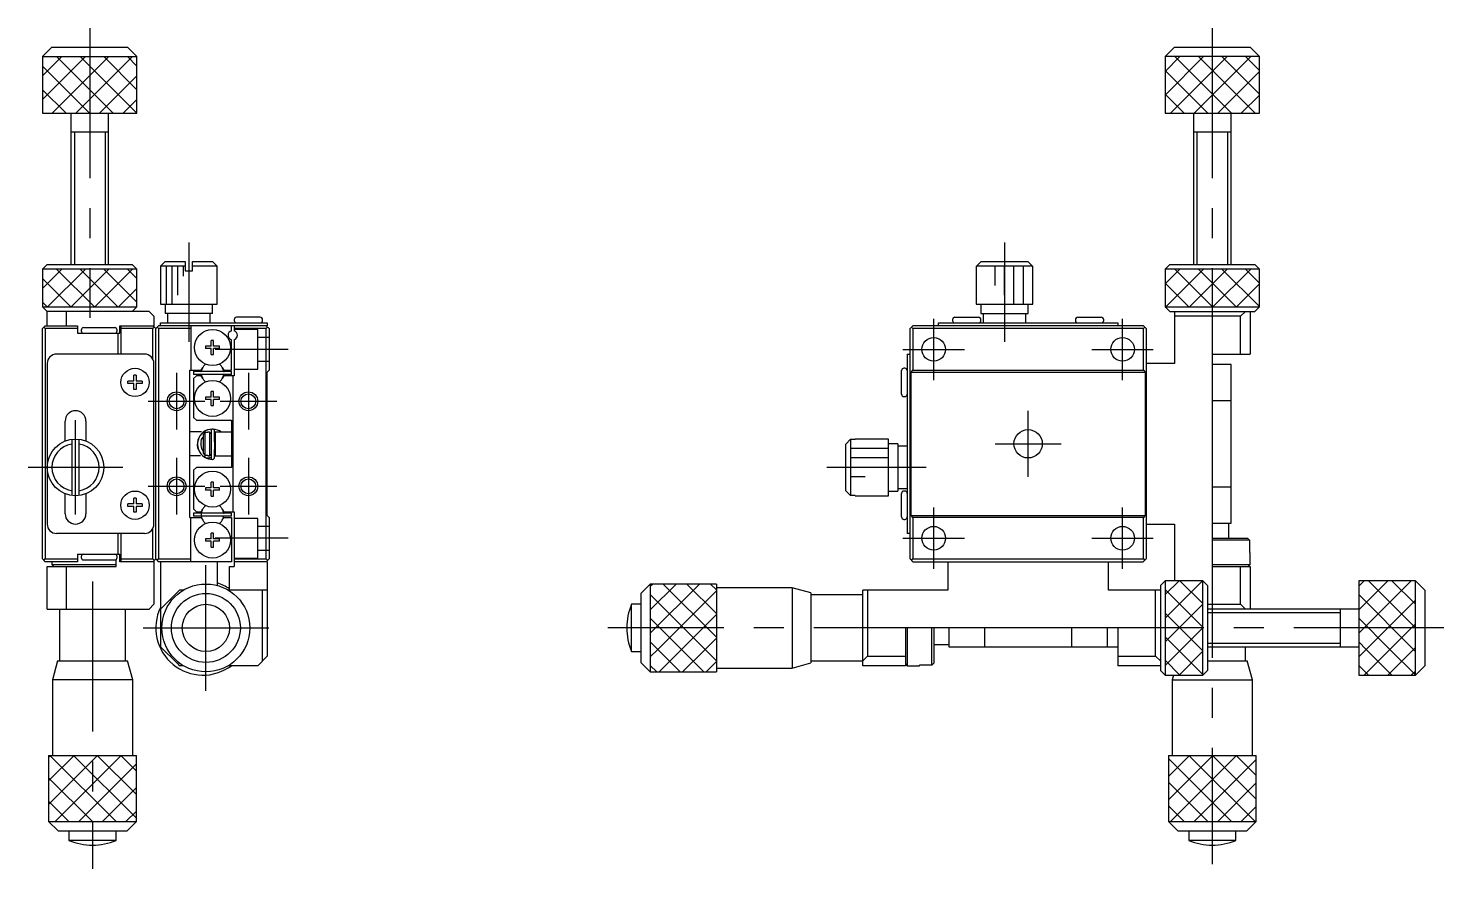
# Model space of a CAD drawing. Extents: x -1 to 321, y -8 to 204.
# Drawn here: x 171.4 to 321.2, y 62 to 151 of the extents above; entities that cross this region are included whole.
import ezdxf

# ---------------------------------------------------------------- set-up
doc = ezdxf.new("R2010")
doc.units = 0
doc.header["$LTSCALE"] = 0.5
doc.linetypes.add('CENTER', pattern=[50.8, 31.75, -6.35, 6.35, -6.35])
doc.linetypes.add('DASHED', pattern=[19.05, 12.7, -6.35])
for name, color, linetype in [('MSM_CENTER', 1, 'CENTER'), ('MSM_CONTINUOUS', 7, 'CONTINUOUS'), ('MSM_DASHED', 4, 'DASHED'), ('MSM_NARROW', 5, 'CONTINUOUS')]:
    doc.layers.add(name, color=color, linetype=linetype)

msp = doc.modelspace()

# ---------------------------------------------------------------- linework, layer by layer
at = {"layer": 'MSM_CENTER'}
for p, q in [((177.891175, 151.022036), (177.891175, 120.350584)), ((296.75, 151.022036), (296.75, 62.522036)), ((188.391175, 128.322036), (188.391175, 117.822036)), ((274.75, 128.322036), (274.75, 117.822036)), ((267.25, 113.772036), (267.25, 120.272036)), ((287.25, 113.772036), (287.25, 120.272036)), ((198.891175, 117.022036), (191.191175, 117.022036)), ((264, 117.022036), (270.5, 117.022036)), ((284, 117.022036), (290.5, 117.022036)), ((187.091175, 114.522036), (187.091175, 108.522036)), ((194.691175, 114.522036), (194.691175, 108.522036)), ((184.091175, 111.522036), (190.091175, 111.522036)), ((191.691175, 111.522036), (197.691175, 111.522036)), ((176.391175, 99.522036), (176.391175, 109.522036)), ((277.25, 103.522036), (277.25, 110.522036)), ((273.75, 107.022036), (280.75, 107.022036)), ((187.091175, 105.522036), (187.091175, 99.522036)), ((194.691175, 105.522036), (194.691175, 99.522036)), ((181.391175, 104.522036), (171.391175, 104.522036)), ((266.45, 104.522036), (255.95, 104.522036)), ((184.091175, 102.522036), (190.091175, 102.522036)), ((191.691175, 102.522036), (197.691175, 102.522036)), ((267.25, 93.772036), (267.25, 100.272036)), ((287.25, 93.772036), (287.25, 100.272036)), ((198.891175, 97.022036), (191.191175, 97.022036)), ((264, 97.022036), (270.5, 97.022036)), ((284, 97.022036), (290.5, 97.022036)), ((190.191175, 80.872036), (190.191175, 94.172036)), ((178.191175, 92.439409), (178.191175, 62.024813)), ((183.541175, 87.522036), (196.841175, 87.522036)), ((321.25, 87.522036), (232.75, 87.522036))]:
    msp.add_line(p, q, dxfattribs=at)
at = {"layer": 'MSM_CONTINUOUS'}
for p, q in [((173.891175, 149.022036), (172.891175, 148.022036)), ((173.891175, 149.022036), (181.891175, 149.022036)), ((182.891175, 148.022036), (181.891175, 149.022036)), ((292.75, 149.022036), (291.75, 148.022036)), ((292.75, 149.022036), (300.75, 149.022036)), ((301.75, 148.022036), (300.75, 149.022036)), ((172.891175, 148.022036), (172.891175, 142.022036)), ((172.891175, 148.022036), (182.891175, 148.022036)), ((182.891175, 142.022036), (182.891175, 148.022036)), ((301.75, 148.022036), (291.75, 148.022036)), ((291.75, 148.022036), (291.75, 142.022036)), ((301.75, 142.022036), (301.75, 148.022036)), ((172.891175, 142.022036), (182.891175, 142.022036)), ((175.891175, 142.022036), (175.891175, 126.022036)), ((179.891175, 126.022036), (179.891175, 142.022036)), ((291.75, 142.022036), (301.75, 142.022036)), ((294.75, 142.022036), (294.75, 126.022055)), ((298.75, 126.022055), (298.75, 142.022036)), ((175.891175, 140.057934), (179.891175, 140.057934)), ((294.75, 140.057934), (298.75, 140.057934)), ((173.391175, 126.022036), (172.891175, 125.522036)), ((173.391175, 126.022036), (182.391175, 126.022036)), ((182.891175, 125.522036), (182.391175, 126.022036)), ((185.891175, 126.322036), (185.391175, 125.822036)), ((185.891175, 126.322036), (187.991175, 126.322036)), ((187.991175, 126.322036), (187.991175, 125.322036)), ((188.791175, 126.322036), (190.891175, 126.322036)), ((188.791175, 125.322036), (188.791175, 126.322036)), ((191.391175, 125.822036), (190.891175, 126.322036)), ((271.776786, 125.822036), (272.282207, 126.322036)), ((272.282207, 126.322036), (277.217792, 126.322036)), ((277.217792, 126.322036), (277.723213, 125.822036)), ((292.25, 126.022036), (291.75, 125.522036)), ((292.25, 126.022036), (301.25, 126.022036)), ((301.75, 125.522036), (301.25, 126.022036)), ((172.891175, 125.522036), (172.891175, 121.522036)), ((182.891175, 125.522036), (172.891175, 125.522036)), ((182.891175, 121.522036), (182.891175, 125.522036)), ((187.991175, 125.822036), (185.391175, 125.822036)), ((185.391175, 125.822036), (185.391175, 121.822036)), ((187.991175, 125.322036), (188.791175, 125.322036)), ((191.391175, 125.822036), (188.791175, 125.822036)), ((191.391175, 121.822036), (191.391175, 125.822036)), ((271.75, 125.322036), (271.75, 121.822036)), ((271.75, 125.322036), (271.776786, 125.322036)), ((277.723213, 125.822036), (271.776786, 125.822036)), ((271.776786, 125.322036), (271.776786, 125.822036)), ((277.723213, 125.822036), (277.723213, 125.322036)), ((277.723213, 125.322036), (277.75, 125.322036)), ((277.75, 121.822036), (277.75, 125.322036)), ((291.75, 125.522036), (291.75, 121.522036)), ((301.75, 125.522036), (291.75, 125.522036)), ((301.75, 121.522036), (301.75, 125.522036)), ((172.891175, 121.522036), (173.391175, 121.022036)), ((172.891175, 121.522036), (182.891175, 121.522036)), ((182.391175, 121.022036), (182.891175, 121.522036)), ((185.391175, 121.822036), (191.391175, 121.822036)), ((185.891175, 121.822036), (185.891175, 120.822036)), ((190.891175, 120.822036), (190.891175, 121.822036)), ((271.75, 121.822036), (277.75, 121.822036)), ((272.25, 121.822036), (272.25, 120.822036)), ((277.25, 120.822036), (277.25, 121.822036)), ((291.75, 121.547119), (291.775082, 121.522036)), ((291.75, 121.522036), (301.75, 121.522036)), ((291.75, 121.522036), (292.25, 121.022036)), ((301.25, 121.022036), (301.75, 121.522036)), ((173.391175, 119.522036), (173.391175, 121.022036)), ((184.191175, 121.022036), (173.391175, 121.022036)), ((175.391175, 121.022036), (175.391175, 119.522036)), ((184.691175, 120.522036), (184.191175, 121.022036)), ((184.691175, 120.522036), (184.691175, 119.422036)), ((190.891175, 120.822036), (185.891175, 120.822036)), ((186.141175, 120.822036), (186.141175, 119.822036)), ((190.641175, 119.822036), (190.641175, 120.822036)), ((193.191175, 120.172036), (193.191175, 120.072036)), ((195.941175, 120.422036), (193.441175, 120.422036)), ((196.191175, 120.072036), (196.191175, 120.172036)), ((269.25, 120.172036), (269.25, 120.072036)), ((269.5, 120.422036), (272, 120.422036)), ((272.25, 120.822036), (277.25, 120.822036)), ((272.25, 120.072036), (272.25, 120.172036)), ((272.5, 120.822036), (272.5, 119.822036)), ((277, 119.822036), (277, 120.822036)), ((282.25, 120.172036), (282.25, 120.072036)), ((282.5, 120.422036), (285, 120.422036)), ((285.25, 120.072036), (285.25, 120.172036)), ((292.25, 121.022036), (301.25, 121.022036)), ((292.75, 121.022036), (292.75, 115.522036)), ((299.75, 120.522036), (292.75, 120.522036)), ((300.25, 121.022036), (299.75, 120.522036)), ((299.75, 116.522036), (299.75, 120.522036)), ((300.75, 121.022036), (300.75, 116.522036)), ((172.891175, 119.222036), (173.191175, 119.522036)), ((172.891175, 94.822036), (172.891175, 119.222036)), ((173.191175, 119.222036), (173.041175, 119.372036)), ((173.191175, 119.522036), (176.591175, 119.522036)), ((173.191175, 119.222036), (173.191175, 94.822036)), ((176.591175, 119.222036), (173.191175, 119.222036)), ((176.591175, 119.522036), (176.591175, 118.722036)), ((176.591175, 118.722036), (181.091175, 118.722036)), ((176.991175, 119.072036), (176.991175, 118.972036)), ((177.241175, 119.322036), (180.541175, 119.322036)), ((180.791175, 118.972036), (180.791175, 119.072036)), ((180.891175, 116.522036), (180.891175, 118.722036)), ((181.091175, 119.522036), (184.591175, 119.522036)), ((181.091175, 118.722036), (181.091175, 119.522036)), ((181.191175, 119.522036), (181.191175, 116.522036)), ((184.591175, 119.222036), (181.191175, 119.222036)), ((184.591175, 119.522036), (184.891175, 119.222036)), ((184.741175, 119.372036), (184.591175, 119.222036)), ((184.591175, 115.957926), (184.591175, 119.222036)), ((184.891175, 119.222036), (185.191175, 119.522036)), ((184.891175, 94.822036), (184.891175, 119.222036)), ((185.191175, 119.222036), (185.041175, 119.372036)), ((196.691175, 119.522036), (185.191175, 119.522036)), ((185.191175, 119.222036), (185.191175, 94.822036)), ((188.591175, 119.222036), (185.191175, 119.222036)), ((185.391175, 119.522036), (185.391175, 119.822036)), ((185.391175, 119.822036), (196.691175, 119.822036)), ((188.591175, 119.522036), (188.591175, 114.822036)), ((192.891175, 118.999006), (192.891175, 119.522036)), ((193.191175, 119.522036), (193.191175, 118.999006)), ((196.591175, 119.222036), (193.191175, 119.222036)), ((196.591175, 119.522036), (196.891175, 119.222036)), ((196.741175, 119.372036), (196.591175, 119.222036)), ((196.591175, 94.822036), (196.591175, 119.222036)), ((196.691175, 119.822036), (196.691175, 119.522036)), ((196.891175, 119.222036), (196.891175, 114.822036)), ((265.05, 119.522036), (264.75, 119.222036)), ((264.75, 94.822036), (264.75, 119.222036)), ((265.05, 119.222036), (264.9, 119.372036)), ((289.45, 119.522036), (265.05, 119.522036)), ((289.45, 119.222036), (265.05, 119.222036)), ((265.05, 119.222036), (265.05, 114.822036)), ((267.75, 119.522036), (267.75, 119.822036)), ((267.75, 119.822036), (286.75, 119.822036)), ((286.75, 119.822036), (286.75, 119.522036)), ((289.75, 119.222036), (289.45, 119.522036)), ((289.6, 119.372036), (289.45, 119.222036)), ((289.45, 114.822036), (289.45, 119.222036)), ((289.75, 119.222036), (289.75, 94.822036)), ((190.141175, 117.347036), (190.141175, 117.097036)), ((190.766175, 117.347036), (190.141175, 117.347036)), ((190.766175, 117.097036), (190.141175, 117.097036)), ((190.766175, 117.347036), (190.766175, 117.972036)), ((191.016175, 117.972036), (190.766175, 117.972036)), ((190.766175, 116.472036), (190.766175, 117.097036)), ((191.016175, 117.347036), (191.016175, 117.972036)), ((191.641175, 117.347036), (191.016175, 117.347036)), ((191.641175, 117.097036), (191.016175, 117.097036)), ((191.016175, 116.472036), (191.016175, 117.097036)), ((191.641175, 117.097036), (191.641175, 117.347036)), ((192.891175, 114.822036), (192.891175, 118.045066)), ((193.191175, 118.045066), (193.191175, 114.222036)), ((173.391175, 115.522036), (173.391175, 98.522036)), ((183.691175, 116.522036), (174.391175, 116.522036)), ((184.691175, 98.522036), (184.691175, 115.522036)), ((190.766175, 116.472036), (191.016175, 116.472036)), ((264.45, 116.522036), (264.75, 116.522036)), ((264.45, 116.522036), (264.45, 97.522036)), ((292.75, 115.522036), (289.75, 115.522036)), ((296.75, 116.522036), (296.75, 94.022036)), ((296.75, 116.522036), (300.75, 116.522036)), ((298.75, 115.422036), (296.75, 115.422036)), ((298.75, 98.622036), (298.75, 115.422036)), ((182.566175, 113.647036), (182.566175, 114.272036)), ((182.816175, 114.272036), (182.566175, 114.272036)), ((182.816175, 114.272036), (182.816175, 113.647036)), ((188.491175, 99.222036), (188.491175, 114.822036)), ((188.491175, 114.822036), (189.689709, 114.822036)), ((192.891175, 114.672036), (188.891175, 114.672036)), ((188.891175, 114.672036), (188.891175, 114.372036)), ((192.891175, 114.372036), (188.891175, 114.372036)), ((189.191175, 114.222036), (188.891175, 113.922036)), ((188.891175, 113.922036), (188.891175, 109.822036)), ((189.689709, 114.222036), (189.191175, 114.222036)), ((189.641175, 114.672038), (189.710163, 114.672038)), ((189.689709, 114.822036), (189.860172, 115.117286)), ((189.860172, 113.926786), (189.689709, 114.222036)), ((191.922178, 115.117286), (192.092641, 114.822036)), ((192.092641, 114.222036), (191.922178, 113.926786)), ((192.072187, 114.672038), (192.141175, 114.672038)), ((192.092641, 114.822036), (192.891175, 114.822036)), ((193.191175, 114.222036), (192.092641, 114.222036)), ((192.891175, 114.372036), (192.891175, 114.672036)), ((193.091175, 99.822036), (193.091175, 114.222036)), ((196.691175, 114.622036), (196.891175, 114.822036)), ((196.691175, 99.422036), (196.691175, 114.622036)), ((263.85, 112.272036), (263.85, 114.772036)), ((264.2, 115.022036), (264.1, 115.022036)), ((264.85, 114.622036), (265.05, 114.822036)), ((264.85, 99.422036), (264.85, 114.622036)), ((264.85, 114.622036), (289.65, 114.622036)), ((265.05, 114.822036), (289.45, 114.822036)), ((289.45, 114.822036), (289.65, 114.622036)), ((289.65, 114.622036), (289.65, 99.422036)), ((182.566175, 113.647036), (181.941175, 113.647036)), ((181.941175, 113.397036), (181.941175, 113.647036)), ((182.566175, 113.397036), (181.941175, 113.397036)), ((182.566175, 112.772036), (182.566175, 113.397036)), ((182.816175, 112.772036), (182.566175, 112.772036)), ((183.441175, 113.647036), (182.816175, 113.647036)), ((183.441175, 113.397036), (182.816175, 113.397036)), ((182.816175, 113.397036), (182.816175, 112.772036)), ((183.441175, 113.647036), (183.441175, 113.397036)), ((190.766175, 111.947036), (190.766175, 112.572036)), ((191.016175, 112.572036), (190.766175, 112.572036)), ((191.016175, 111.947036), (191.016175, 112.572036)), ((190.141175, 111.947036), (190.141175, 111.697036)), ((190.766175, 111.947036), (190.141175, 111.947036)), ((190.766175, 111.697036), (190.141175, 111.697036)), ((190.766175, 111.072036), (190.766175, 111.697036)), ((190.766175, 111.072036), (191.016175, 111.072036)), ((191.641175, 111.947036), (191.016175, 111.947036)), ((191.641175, 111.697036), (191.016175, 111.697036)), ((191.016175, 111.072036), (191.016175, 111.697036)), ((191.641175, 111.697036), (191.641175, 111.947036)), ((264.1, 112.022036), (264.2, 112.022036)), ((296.75, 111.622036), (298.75, 111.622036)), ((175.291175, 107.313093), (175.291175, 109.422036)), ((177.491175, 109.422036), (177.491175, 107.313093)), ((188.891175, 109.822036), (189.191175, 109.522036)), ((189.191175, 109.522036), (192.891175, 109.522036)), ((192.891175, 109.522036), (192.891175, 104.522036)), ((189.729929, 108.272036), (188.491175, 108.272036)), ((190.091175, 108.202036), (189.891175, 107.991986)), ((189.891175, 107.991986), (189.891175, 106.012087)), ((190.091175, 108.202036), (190.091175, 105.802036)), ((190.391175, 108.202036), (190.091175, 108.202036)), ((190.591175, 108.252036), (190.391175, 108.252036)), ((190.391175, 108.252036), (190.391175, 108.202036)), ((190.591175, 108.252036), (190.591175, 105.752036)), ((190.764773, 108.078439), (190.591175, 108.252036)), ((190.645124, 108.198241), (190.736755, 108.213308)), ((190.694499, 108.149001), (190.653831, 108.199985)), ((190.734695, 108.13509), (190.73409, 108.109463)), ((190.738043, 108.251212), (190.734695, 108.13509)), ((190.743472, 108.366573), (190.738043, 108.251212)), ((190.764516, 108.470502), (190.743472, 108.366573)), ((190.753895, 108.362547), (190.753895, 105.582892)), ((190.833956, 108.547774), (190.764516, 108.470502)), ((190.932612, 108.572514), (190.833956, 108.547774)), ((191.030693, 108.536663), (190.932612, 108.572514)), ((191.091785, 108.450107), (191.030693, 108.536663)), ((191.111773, 108.203695), (191.13768, 108.198741)), ((191.191175, 108.252036), (191.112576, 108.173437)), ((191.191175, 108.252036), (191.191175, 105.752036)), ((192.891175, 108.252036), (191.191175, 108.252036)), ((175.991175, 107.49525), (175.991175, 101.548822)), ((176.791175, 101.548822), (176.791175, 107.49525)), ((189.694634, 107.321304), (189.743636, 107.46009)), ((189.743636, 107.46009), (189.809536, 107.594009)), ((189.809536, 107.594009), (189.867654, 107.686355)), ((189.867654, 107.686355), (189.891005, 107.718882)), ((257.95, 106.989829), (258.45, 107.49525)), ((257.95, 102.054244), (257.95, 106.989829)), ((258.45, 107.49525), (258.45, 101.548822)), ((258.45, 107.49525), (258.95, 107.49525)), ((262.45, 107.522036), (258.95, 107.522036)), ((258.95, 107.49525), (258.95, 107.522036)), ((262.45, 101.522036), (262.45, 107.522036)), ((263.45, 107.022036), (262.45, 107.022036)), ((263.45, 107.022036), (263.45, 102.022036)), ((264.45, 106.772036), (263.45, 106.772036)), ((188.491175, 105.772036), (189.610966, 105.772036)), ((189.891175, 106.012087), (190.091175, 105.802036)), ((190.032649, 105.627596), (190.118398, 105.785862)), ((190.040213, 105.623947), (190.040209, 105.622907)), ((190.040209, 105.622907), (190.040713, 105.62187)), ((190.040426, 105.62531), (190.040213, 105.623947)), ((190.040848, 105.626995), (190.040426, 105.62531)), ((190.040713, 105.62187), (190.067918, 105.605519)), ((190.041479, 105.628997), (190.040848, 105.626995)), ((190.042315, 105.631311), (190.041479, 105.628997)), ((190.043357, 105.633934), (190.042315, 105.631311)), ((190.044601, 105.636859), (190.043357, 105.633934)), ((190.046044, 105.640078), (190.044601, 105.636859)), ((190.048561, 105.645414), (190.046044, 105.640078)), ((190.051502, 105.651365), (190.048561, 105.645414)), ((190.054854, 105.657901), (190.051502, 105.651365)), ((190.058598, 105.664989), (190.054854, 105.657901)), ((190.062718, 105.672596), (190.058598, 105.664989)), ((190.067191, 105.680683), (190.062718, 105.672596)), ((190.071998, 105.68921), (190.067191, 105.680683)), ((190.067918, 105.605519), (190.097433, 105.589674)), ((190.077112, 105.698135), (190.071998, 105.68921)), ((190.08251, 105.707415), (190.077112, 105.698135)), ((190.088165, 105.717002), (190.08251, 105.707415)), ((190.094048, 105.72685), (190.088165, 105.717002)), ((190.091175, 105.802036), (190.391175, 105.802036)), ((190.10013, 105.73691), (190.094048, 105.72685)), ((190.097433, 105.589674), (190.127698, 105.575319)), ((190.106382, 105.747132), (190.10013, 105.73691)), ((190.112772, 105.757465), (190.106382, 105.747132)), ((190.119269, 105.767859), (190.112772, 105.757465)), ((190.118398, 105.785862), (190.129845, 105.803725)), ((190.125841, 105.778263), (190.119269, 105.767859)), ((190.141122, 105.802036), (190.125841, 105.778263)), ((190.127698, 105.575319), (190.158637, 105.56249)), ((190.158637, 105.56249), (190.190172, 105.551218)), ((190.190172, 105.551218), (190.222227, 105.541531)), ((190.222227, 105.541531), (190.254722, 105.533454)), ((190.254722, 105.533454), (190.287576, 105.527005)), ((190.287576, 105.527005), (190.320709, 105.5222)), ((190.320709, 105.5222), (190.35404, 105.519052)), ((190.35404, 105.519052), (190.387485, 105.517567)), ((190.387485, 105.517567), (190.420963, 105.51775)), ((190.391175, 105.802036), (190.391175, 105.752036)), ((190.391175, 105.752036), (190.591175, 105.752036)), ((190.420963, 105.51775), (190.45439, 105.519599)), ((190.45439, 105.519599), (190.487686, 105.523111)), ((190.487686, 105.523111), (190.520766, 105.528277)), ((190.520766, 105.528277), (190.553551, 105.535083)), ((190.553551, 105.535083), (190.585959, 105.543515)), ((190.585959, 105.543515), (190.617909, 105.553549)), ((190.591175, 105.752036), (190.765993, 105.926854)), ((190.617909, 105.553549), (190.649325, 105.565163)), ((190.649325, 105.565163), (190.680127, 105.578328)), ((190.680127, 105.578328), (190.710239, 105.59301)), ((190.710239, 105.59301), (190.739588, 105.609175)), ((190.736557, 105.740769), (190.736707, 105.751912)), ((190.736557, 105.740769), (190.741434, 105.613129)), ((190.736707, 105.751912), (190.737812, 105.763021)), ((190.737812, 105.763021), (190.739868, 105.774038)), ((190.739588, 105.609175), (190.741617, 105.610364)), ((190.739868, 105.774038), (190.742863, 105.7849)), ((190.741434, 105.613129), (190.752349, 105.50986)), ((190.742863, 105.7849), (190.746779, 105.79555)), ((190.746779, 105.79555), (190.751597, 105.805928)), ((190.751597, 105.805928), (190.757289, 105.815978)), ((190.752349, 105.50986), (190.803655, 105.420601)), ((190.757289, 105.815978), (190.763825, 105.825644)), ((190.803655, 105.420601), (190.894473, 105.375245)), ((190.894473, 105.375245), (190.996663, 105.388412)), ((190.996663, 105.388412), (191.073871, 105.456562)), ((191.073871, 105.456562), (191.103645, 105.563666)), ((191.184469, 105.758524), (191.111797, 105.742992)), ((191.113847, 105.822036), (191.121175, 105.822036)), ((191.114018, 105.829193), (191.191175, 105.752036)), ((191.191175, 105.752036), (192.891175, 105.752036)), ((189.191175, 104.522036), (188.891175, 104.222036)), ((188.891175, 104.222036), (188.891175, 100.122036)), ((192.891175, 104.522036), (189.191175, 104.522036)), ((190.141175, 102.347036), (190.141175, 102.097036)), ((190.766175, 102.347036), (190.141175, 102.347036)), ((190.766175, 102.097036), (190.141175, 102.097036)), ((190.766175, 102.347036), (190.766175, 102.972036)), ((191.016175, 102.972036), (190.766175, 102.972036)), ((190.766175, 101.472036), (190.766175, 102.097036)), ((191.016175, 102.347036), (191.016175, 102.972036)), ((191.641175, 102.347036), (191.016175, 102.347036)), ((191.641175, 102.097036), (191.016175, 102.097036)), ((191.016175, 101.472036), (191.016175, 102.097036)), ((191.641175, 102.097036), (191.641175, 102.347036)), ((258.45, 101.548822), (257.95, 102.054244)), ((262.45, 102.022036), (263.45, 102.022036)), ((263.45, 102.272036), (264.45, 102.272036)), ((264.2, 102.022036), (264.1, 102.022036)), ((298.75, 102.422036), (296.75, 102.422036)), ((175.291175, 99.622036), (175.291175, 101.730979)), ((177.491175, 101.730979), (177.491175, 99.622036)), ((181.941175, 100.397036), (181.941175, 100.647036)), ((182.566175, 100.647036), (181.941175, 100.647036)), ((182.566175, 100.647036), (182.566175, 101.272036)), ((182.816175, 101.272036), (182.566175, 101.272036)), ((182.816175, 101.272036), (182.816175, 100.647036)), ((183.441175, 100.647036), (182.816175, 100.647036)), ((183.441175, 100.647036), (183.441175, 100.397036)), ((190.766175, 101.472036), (191.016175, 101.472036)), ((258.95, 101.548822), (258.45, 101.548822)), ((258.95, 101.522036), (258.95, 101.548822)), ((258.95, 101.522036), (262.45, 101.522036)), ((263.85, 99.272036), (263.85, 101.772036)), ((182.566175, 100.397036), (181.941175, 100.397036)), ((182.566175, 99.772036), (182.566175, 100.397036)), ((182.816175, 99.772036), (182.566175, 99.772036)), ((182.816175, 100.397036), (182.816175, 99.772036)), ((183.441175, 100.397036), (182.816175, 100.397036)), ((188.491175, 99.222036), (189.689709, 99.222036)), ((188.591175, 94.522036), (188.591175, 99.222036)), ((188.891175, 100.122036), (189.191175, 99.822036)), ((192.891175, 99.672036), (188.891175, 99.672036)), ((188.891175, 99.672036), (188.891175, 99.372036)), ((192.891175, 99.372036), (188.891175, 99.372036)), ((189.191175, 99.822036), (189.689709, 99.822036)), ((189.641175, 99.672038), (189.710163, 99.672038)), ((189.689709, 99.822036), (189.860172, 100.117286)), ((189.689709, 99.222036), (189.860172, 98.926786)), ((191.922178, 100.117286), (192.092641, 99.822036)), ((191.922178, 98.926786), (192.092641, 99.222036)), ((192.072187, 99.672038), (192.141175, 99.672038)), ((192.092641, 99.822036), (193.191175, 99.822036)), ((192.092641, 99.222036), (192.891175, 99.222036)), ((192.891175, 99.372036), (192.891175, 99.672036)), ((192.891175, 99.222036), (192.891175, 94.522036)), ((193.191175, 99.822036), (193.191175, 94.022036)), ((196.891175, 99.222036), (196.691175, 99.422036)), ((196.891175, 99.222036), (196.891175, 94.822036)), ((264.1, 99.022036), (264.2, 99.022036)), ((264.85, 99.422036), (289.65, 99.422036)), ((265.05, 99.222036), (264.85, 99.422036)), ((289.45, 99.222036), (265.05, 99.222036)), ((265.05, 99.222036), (265.05, 94.822036)), ((289.65, 99.422036), (289.45, 99.222036)), ((289.45, 94.822036), (289.45, 99.222036)), ((183.691175, 97.522036), (174.391175, 97.522036)), ((180.891175, 95.322036), (180.891175, 97.522036)), ((181.191175, 97.522036), (181.191175, 94.522036)), ((184.591175, 94.822036), (184.591175, 98.086146)), ((190.766175, 96.947036), (190.766175, 97.572036)), ((191.016175, 97.572036), (190.766175, 97.572036)), ((191.016175, 96.947036), (191.016175, 97.572036)), ((264.75, 97.522036), (264.45, 97.522036)), ((289.75, 98.522036), (292.75, 98.522036)), ((292.75, 98.522036), (292.75, 92.522036)), ((296.75, 98.622036), (298.75, 98.622036)), ((298.5, 97.022036), (298.5, 98.622036)), ((190.141175, 96.947036), (190.141175, 96.697036)), ((190.766175, 96.947036), (190.141175, 96.947036)), ((190.766175, 96.697036), (190.141175, 96.697036)), ((190.766175, 96.072036), (190.766175, 96.697036)), ((190.766175, 96.072036), (191.016175, 96.072036)), ((191.641175, 96.947036), (191.016175, 96.947036)), ((191.641175, 96.697036), (191.016175, 96.697036)), ((191.016175, 96.072036), (191.016175, 96.697036)), ((191.641175, 96.697036), (191.641175, 96.947036)), ((296.75, 97.022036), (300.475251, 97.022036)), ((300.679058, 96.822036), (296.75, 96.822036)), ((300.475251, 97.022036), (300.679058, 96.822036)), ((300.679058, 96.822036), (300.679058, 95.522036)), ((173.191175, 94.522036), (172.891175, 94.822036)), ((173.041175, 94.672036), (173.191175, 94.822036)), ((173.191175, 94.822036), (176.591175, 94.822036)), ((176.591175, 94.522036), (173.191175, 94.522036)), ((173.891175, 94.522036), (173.891175, 94.222036)), ((176.591175, 95.322036), (176.591175, 94.522036)), ((176.591175, 95.322036), (181.091175, 95.322036)), ((176.991175, 95.072036), (176.991175, 94.972036)), ((177.241175, 94.722036), (180.541175, 94.722036)), ((180.691175, 95.272036), (180.691175, 95.322036)), ((180.691175, 94.022036), (180.691175, 94.772036)), ((180.791175, 94.972036), (180.791175, 95.072036)), ((181.091175, 94.522036), (181.091175, 95.322036)), ((184.591175, 94.522036), (181.091175, 94.522036)), ((181.191175, 94.822036), (184.591175, 94.822036)), ((184.891175, 94.822036), (184.591175, 94.522036)), ((184.591175, 94.822036), (184.741175, 94.672036)), ((184.691175, 94.622036), (184.691175, 90.022036)), ((185.191175, 94.522036), (184.891175, 94.822036)), ((185.041175, 94.672036), (185.191175, 94.822036)), ((185.191175, 94.822036), (188.591175, 94.822036)), ((192.891175, 94.522036), (185.191175, 94.522036)), ((185.391175, 94.522036), (185.391175, 85.522036)), ((191.391175, 94.522036), (191.391175, 92.01453)), ((193.191175, 94.822036), (196.591175, 94.822036)), ((196.691175, 94.522036), (193.191175, 94.522036)), ((196.591175, 94.822036), (196.741175, 94.672036)), ((196.891175, 94.822036), (196.591175, 94.522036)), ((196.691175, 94.522036), (196.691175, 84.522036)), ((264.75, 94.822036), (265.05, 94.522036)), ((264.9, 94.672036), (265.05, 94.822036)), ((265.05, 94.822036), (289.45, 94.822036)), ((265.05, 94.522036), (289.432561, 94.522036)), ((268.75, 94.522036), (268.75, 91.522036)), ((285.75, 91.522036), (285.75, 94.522036)), ((289.432561, 94.522036), (289.75, 94.822036)), ((289.45, 94.822036), (289.6, 94.672036)), ((300.75, 95.522036), (300.679058, 95.522036)), ((300.75, 94.222036), (300.75, 95.522036)), ((173.391175, 89.522036), (173.391175, 94.022036)), ((173.391175, 94.022036), (180.691175, 94.022036)), ((173.891175, 94.222036), (180.691175, 94.222036)), ((173.891175, 94.222036), (174.091175, 94.022036)), ((175.391175, 94.022036), (175.391175, 89.522036)), ((192.691175, 91.522036), (192.691175, 94.022036)), ((192.691175, 94.022036), (193.191175, 94.022036)), ((296.75, 94.222036), (300.75, 94.222036)), ((296.75, 94.022036), (300.75, 94.022036)), ((299.75, 90.022036), (299.75, 94.022036)), ((300.55, 94.022036), (300.75, 94.222036)), ((300.75, 94.022036), (300.75, 89.522036)), ((187.391175, 91.522036), (187.139924, 91.270785)), ((187.819994, 91.522036), (187.391175, 91.522036)), ((196.691175, 91.522036), (192.562356, 91.522036)), ((196.191175, 84.022036), (196.191175, 91.522036)), ((237.25, 92.172036), (236.25, 91.172036)), ((237.25, 92.172036), (237.25, 82.872036)), ((244.25, 92.172036), (237.25, 92.172036)), ((244.25, 92.172036), (244.25, 82.872036)), ((252.25, 91.772036), (244.25, 91.772036)), ((254.25, 91.222036), (252.25, 91.772036)), ((252.25, 91.772036), (252.25, 83.272036)), ((268.75, 91.522036), (259.75, 91.522036)), ((259.75, 83.522036), (259.75, 91.522036)), ((260.25, 91.522036), (260.25, 84.522036)), ((291.25, 91.522036), (285.75, 91.522036)), ((290.75, 84.522036), (290.75, 91.522036)), ((291.75, 92.522036), (291.25, 92.022036)), ((291.25, 92.022036), (291.25, 83.022036)), ((291.75, 92.522036), (291.75, 82.522036)), ((295.75, 92.522036), (291.75, 92.522036)), ((295.75, 82.522036), (295.75, 92.522036)), ((296.25, 92.022036), (295.75, 92.522036)), ((296.25, 92.022036), (296.25, 83.022036)), ((312.25, 92.522036), (312.25, 82.522036)), ((318.25, 92.522036), (312.25, 92.522036)), ((318.25, 82.522036), (318.25, 92.522036)), ((319.25, 91.522036), (318.25, 92.522036)), ((319.25, 91.522036), (319.25, 83.522036)), ((184.191175, 89.522036), (184.691175, 90.022036)), ((187.139924, 91.270785), (185.391175, 89.522036)), ((235.25, 85.022036), (235.25, 90.022036)), ((236.25, 90.022036), (235.25, 90.022036)), ((236.25, 91.172036), (236.25, 83.872036)), ((254.25, 91.222036), (254.25, 83.822036)), ((259.75, 91.022036), (254.25, 91.022036)), ((296.25, 90.022036), (299.75, 90.022036)), ((299.75, 90.022036), (300.25, 89.522036)), ((173.391175, 89.522036), (184.191175, 89.522036)), ((174.691175, 89.522036), (174.691175, 84.022036)), ((181.691175, 84.022036), (181.691175, 89.522036)), ((312.25, 89.522036), (296.25, 89.522036)), ((310.285898, 89.522041), (310.285898, 85.522031)), ((286.75, 87.522036), (264.25, 87.522036)), ((264.25, 87.522036), (264.25, 83.522036)), ((264.45, 87.522036), (264.45, 83.522036)), ((267.05, 83.592978), (267.05, 87.522036)), ((267.25, 87.522036), (267.25, 83.796784)), ((268.85, 87.522036), (268.85, 85.522036)), ((272.65, 85.522036), (272.65, 87.522036)), ((281.85, 87.522036), (281.85, 85.522036)), ((285.65, 85.522036), (285.65, 87.522036)), ((286.75, 87.522036), (286.75, 83.522036)), ((185.391175, 85.522036), (187.139924, 83.773288)), ((267.25, 85.772036), (268.85, 85.772036)), ((268.85, 85.522036), (286.75, 85.522036)), ((296.250019, 85.522036), (312.25, 85.522036)), ((300.25, 84.022036), (300.25, 85.522036)), ((174.491175, 84.022036), (173.941175, 82.022036)), ((174.491175, 84.022036), (181.891175, 84.022036)), ((182.441175, 82.022036), (181.891175, 84.022036)), ((195.691175, 83.522036), (196.691175, 84.522036)), ((235.25, 85.022036), (236.25, 85.022036)), ((254.25, 84.022036), (259.75, 84.022036)), ((260.25, 84.522036), (259.75, 84.022036)), ((260.25, 84.522036), (264.25, 84.522036)), ((286.75, 84.522036), (290.75, 84.522036)), ((291.25, 84.022036), (290.75, 84.522036)), ((296.25, 84.022036), (300.45, 84.022036)), ((301, 82.022036), (300.45, 84.022036)), ((187.139924, 83.773288), (187.391175, 83.522036)), ((187.819994, 83.522036), (187.391175, 83.522036)), ((195.691175, 83.522036), (192.562356, 83.522036)), ((236.25, 83.872036), (237.25, 82.872036)), ((237.25, 82.872036), (244.25, 82.872036)), ((244.25, 83.272036), (252.25, 83.272036)), ((252.25, 83.272036), (254.25, 83.822036)), ((264.25, 83.522036), (259.75, 83.522036)), ((264.25, 83.722036), (264.45, 83.522036)), ((264.45, 83.522036), (265.75, 83.522036)), ((265.75, 83.522036), (265.75, 83.592978)), ((267.05, 83.592978), (265.75, 83.592978)), ((267.25, 83.796784), (267.05, 83.592978)), ((291.25, 83.522036), (286.75, 83.522036)), ((291.25, 83.022036), (291.75, 82.522036)), ((291.75, 82.522036), (295.75, 82.522036)), ((292.6375, 82.522036), (292.5, 82.022036)), ((295.724917, 82.522036), (295.75, 82.547118)), ((295.75, 82.522036), (296.25, 83.022036)), ((312.25, 82.522036), (318.25, 82.522036)), ((318.25, 82.522036), (319.25, 83.522036)), ((173.941175, 82.022036), (173.941175, 74.022036)), ((182.441175, 82.022036), (173.941175, 82.022036)), ((182.441175, 74.022036), (182.441175, 82.022036)), ((292.5, 82.022036), (292.5, 74.022036)), ((292.5, 82.022036), (301, 82.022036)), ((301, 74.022036), (301, 82.022036)), ((173.541175, 74.022036), (173.541175, 67.022036)), ((173.541175, 74.022036), (182.841175, 74.022036)), ((182.841175, 67.022036), (182.841175, 74.022036)), ((292.1, 74.022036), (301.4, 74.022036)), ((292.1, 74.022036), (292.1, 67.022036)), ((301.4, 67.022036), (301.4, 74.022036)), ((173.541175, 67.022036), (174.541175, 66.022036)), ((173.541175, 67.022036), (182.841175, 67.022036)), ((174.541175, 66.022036), (181.841175, 66.022036)), ((175.691175, 66.022036), (175.691175, 65.022036)), ((180.691175, 65.022036), (180.691175, 66.022036)), ((181.841175, 66.022036), (182.841175, 67.022036)), ((292.1, 67.022036), (301.4, 67.022036)), ((292.1, 67.022036), (293.1, 66.022036)), ((293.1, 66.022036), (300.4, 66.022036)), ((294.25, 66.022036), (294.25, 65.022036)), ((299.25, 65.022036), (299.25, 66.022036)), ((300.4, 66.022036), (301.4, 67.022036)), ((180.691175, 65.022036), (175.691175, 65.022036)), ((299.25, 65.022036), (294.25, 65.022036))]:
    msp.add_line(p, q, dxfattribs=at)
for centre, radius in [((190.891175, 117.222036), 1.9), ((267.25, 117.022036), 1.25), ((287.25, 117.022036), 1.25), ((182.691175, 113.522036), 1.5), ((190.891175, 111.822036), 1.9), ((187.091175, 111.522036), 0.7835), ((194.691175, 111.522036), 0.7835), ((277.25, 107.022036), 1.5), ((176.391175, 104.522036), 3), ((190.891175, 102.222036), 1.9), ((182.691175, 100.522036), 1.5), ((187.091175, 102.522036), 0.7835), ((194.691175, 102.522036), 0.7835), ((190.891175, 96.822036), 1.9), ((267.25, 97.022036), 1.25), ((287.25, 97.022036), 1.25), ((190.191175, 87.522036), 4.65), ((190.191175, 87.522036), 3.65), ((190.191175, 87.522036), 2.5)]:
    msp.add_circle(centre, radius, dxfattribs=at)
for centre, radius, start, end in [((193.441175, 120.172036), 0.25, 90, 180), ((193.441175, 120.072036), 0.25, 180, 270), ((195.941175, 120.172036), 0.25, 0, 90), ((195.941175, 120.072036), 0.25, 270, 0), ((269.5, 120.172036), 0.25, 90, 180), ((269.5, 120.072036), 0.25, 180, 270), ((272, 120.172036), 0.25, 0, 90), ((272, 120.072036), 0.25, 270, 0), ((282.5, 120.172036), 0.25, 90, 180), ((282.5, 120.072036), 0.25, 180, 270), ((285, 120.172036), 0.25, 0, 90), ((285, 120.072036), 0.25, 270, 0), ((177.241175, 119.072036), 0.25, 90, 180), ((177.241175, 118.972036), 0.25, 180, 270), ((180.541175, 119.072036), 0.25, 0, 90), ((180.541175, 118.972036), 0.25, 270, 0), ((193.041175, 118.522036), 0.5, 107.457603, 252.542397), ((193.041175, 118.522036), 0.5, 287.457603, 72.542397), ((174.391175, 115.522036), 1, 90, 180), ((183.691175, 115.522036), 1, 0, 90), ((190.982175, 114.429896), 1.32, 128.260088, 134.965001), ((190.891175, 114.522037), 1.1905, 127.543078, 134.642946), ((190.891175, 114.522037), 1.1905, 44.999966, 52.456922), ((190.800175, 114.429896), 1.32, 45.034999, 51.739912), ((190.891175, 114.522037), 1.1905, 150.000042, 172.761619), ((190.891175, 114.522037), 1.1905, 187.238379, 210), ((190.891175, 114.522036), 1.1905, 135, 150), ((190.891175, 114.522036), 1.1905, 210, 225), ((190.891175, 114.522036), 1.1905, 30, 45), ((190.891175, 114.522036), 1.1905, 315, 330), ((190.891175, 114.522037), 1.1905, 7.238411, 30), ((190.891175, 114.522037), 1.1905, 329.999958, 352.761621), ((264.1, 114.772036), 0.25, 90, 180), ((264.2, 114.772036), 0.25, 0, 90), ((190.982175, 114.614176), 1.32, 225.034999, 231.739912), ((190.891175, 114.522037), 1.1905, 225.356432, 232.457024), ((190.891175, 114.522037), 1.1905, 307.542976, 314.643568), ((190.800175, 114.614176), 1.32, 308.260088, 314.965001), ((264.1, 112.272036), 0.25, 180, 270), ((264.2, 112.272036), 0.25, 270, 0), ((176.391175, 109.422036), 1.1, 0, 180), ((190.881416, 106.973593), 1.598393, 90.536816, 238.370163), ((190.895062, 106.973609), 1.598467, 89.611696, 237.708539), ((190.890169, 106.970643), 1.601567, 53.152208, 87.922405), ((151.119035, 106.842619), 40.005059, 358.16795364, 2.3028851), ((176.391175, 104.522036), 2.5, 99.206896, 260.793104), ((176.391175, 104.522036), 2.5, 279.206896, 80.793104), ((190.886316, 106.975391), 1.240871, 163.81343539, 185.85497894), ((190.8949, 106.97428), 1.249298, 185.76412922, 216.52939935), ((190.887237, 106.982335), 1.608889, 238.356938, 270.616493), ((264.1, 101.772036), 0.25, 90, 180), ((264.2, 101.772036), 0.25, 0, 90), ((190.982175, 99.429896), 1.32, 128.260088, 134.965001), ((190.891175, 99.522037), 1.1905, 127.543078, 135.000034), ((190.891175, 99.522037), 1.1905, 44.999966, 52.456922), ((190.800175, 99.429896), 1.32, 45.034999, 51.739912), ((176.391175, 99.622036), 1.1, 180, 0), ((190.891175, 99.522037), 1.1905, 150.000042, 210.00003271), ((190.891175, 99.522036), 1.1905, 135, 150), ((190.891175, 99.522036), 1.1905, 210, 225), ((190.891175, 99.522036), 1.1905, 30, 45), ((190.891175, 99.522036), 1.1905, 315, 330), ((190.891175, 99.522037), 1.1905, 7.238411, 30), ((190.891175, 99.522037), 1.1905, 330, 352.761619), ((264.1, 99.272036), 0.25, 180, 270), ((264.2, 99.272036), 0.25, 270, 0), ((174.391175, 98.522036), 1, 180, 270), ((183.691175, 98.522036), 1, 270, 0), ((190.982175, 99.614176), 1.32, 225.034999, 231.739912), ((190.891175, 99.522037), 1.1905, 225.356432, 232.457024), ((190.891175, 99.522037), 1.1905, 307.542976, 314.643568), ((190.800175, 99.614176), 1.32, 308.260088, 314.965001), ((177.241175, 95.072036), 0.25, 90, 180), ((177.241175, 94.972036), 0.25, 180, 270), ((180.541175, 95.072036), 0.25, 0, 90), ((180.541175, 94.972036), 0.25, 270, 0), ((189.891175, 87.522036), 5, 55.944202, 72.542397), ((241.25, 87.522036), 6.5, 157.38013505, 202.619865), ((189.891175, 87.522036), 5, 154.158067, 306.869898), ((178.191175, 71.022036), 6.5, 247.38013505, 292.619865), ((296.75, 71.022036), 6.5, 247.38013505, 292.619865)]:
    msp.add_arc(centre, radius, start, end, dxfattribs=at)
at = {"layer": 'MSM_DASHED'}
for p, q in [((195.691175, 119.122036), (193.191175, 119.122036)), ((195.691175, 114.922036), (195.691175, 119.122036)), ((196.891175, 118.272036), (195.691175, 118.272036)), ((195.691175, 115.772036), (196.891175, 115.772036)), ((193.191175, 114.922036), (195.691175, 114.922036)), ((195.691175, 99.122036), (193.191175, 99.122036)), ((195.691175, 94.922036), (195.691175, 99.122036)), ((196.891175, 98.272036), (195.691175, 98.272036)), ((193.191175, 94.922036), (195.691175, 94.922036)), ((195.691175, 95.772036), (196.891175, 95.772036))]:
    msp.add_line(p, q, dxfattribs=at)
at = {"layer": 'MSM_NARROW'}
for p, q in [((172.891175, 143.48374), (177.429471, 148.022036)), ((172.891175, 145.98374), (174.929471, 148.022036)), ((172.891175, 147.014767), (177.883907, 142.022036)), ((173.929471, 142.022036), (179.929471, 148.022036)), ((174.383907, 148.022036), (180.383907, 142.022036)), ((176.429471, 142.022036), (182.429471, 148.022036)), ((176.883907, 148.022036), (182.883907, 142.022036)), ((179.383907, 148.022036), (182.891175, 144.514767)), ((181.883907, 148.022036), (182.891175, 147.014767)), ((291.75, 143.951389), (295.820647, 148.022036)), ((291.75, 146.451389), (293.320647, 148.022036)), ((292.320647, 142.022036), (298.320647, 148.022036)), ((292.775082, 148.022036), (298.775082, 142.022036)), ((294.820647, 142.022036), (300.820647, 148.022036)), ((295.275082, 148.022036), (301.275082, 142.022036)), ((297.775082, 148.022036), (301.75, 144.047119)), ((300.275082, 148.022036), (301.75, 146.547119)), ((178.929471, 142.022036), (182.891175, 145.98374)), ((291.75, 146.547119), (296.275082, 142.022036)), ((297.320647, 142.022036), (301.75, 146.451389)), ((172.891175, 144.514767), (175.383907, 142.022036)), ((291.75, 144.047119), (293.775082, 142.022036)), ((299.820647, 142.022036), (301.75, 143.951389)), ((181.429471, 142.022036), (182.891175, 143.48374)), ((176.270175, 140.057934), (176.270175, 126.022036)), ((179.512175, 140.057934), (179.512175, 126.022036)), ((295.129, 140.057934), (295.129, 126.022036)), ((298.371, 140.057934), (298.371, 126.022036)), ((172.891175, 123.48374), (174.929471, 125.522036)), ((172.891175, 124.514767), (175.883907, 121.522036)), ((173.429471, 121.522036), (177.429471, 125.522036)), ((174.383907, 125.522036), (178.383907, 121.522036)), ((175.929471, 121.522036), (179.929471, 125.522036)), ((176.883907, 125.522036), (180.883907, 121.522036)), ((178.429471, 121.522036), (182.429471, 125.522036)), ((179.383907, 125.522036), (182.891175, 122.014767)), ((181.883907, 125.522036), (182.891175, 124.514767)), ((185.991175, 125.822036), (185.991175, 121.822036)), ((186.591175, 125.822036), (186.591175, 121.822036)), ((187.191175, 125.772036), (187.191175, 122.772036)), ((187.791175, 125.822036), (187.791175, 124.772036)), ((273.75, 123.772036), (273.75, 125.822036)), ((274.75, 122.772036), (274.75, 125.822036)), ((275.75, 121.822036), (275.75, 125.822036)), ((276.75, 121.822036), (276.75, 125.822036)), ((291.75, 123.951389), (293.320647, 125.522036)), ((291.820647, 121.522036), (295.820647, 125.522036)), ((292.775082, 125.522036), (296.775082, 121.522036)), ((294.320647, 121.522036), (298.320647, 125.522036)), ((295.275082, 125.522036), (299.275082, 121.522036)), ((296.820647, 121.522036), (300.820647, 125.522036)), ((297.775082, 125.522036), (301.75, 121.547119)), ((300.275082, 125.522036), (301.75, 124.047119)), ((180.929471, 121.522036), (182.891175, 123.48374)), ((291.75, 124.047119), (294.275082, 121.522036)), ((299.320647, 121.522036), (301.75, 123.951389)), ((172.891175, 122.014767), (173.383907, 121.522036)), ((262.45, 106.522036), (258.45, 106.522036)), ((262.45, 105.522036), (258.45, 105.522036)), ((261, 104.522036), (258.45, 104.522036)), ((260, 103.522036), (258.45, 103.522036)), ((237.25, 86.951389), (242.470647, 92.172036)), ((237.25, 89.451389), (239.970647, 92.172036)), ((237.25, 91.951389), (237.470647, 92.172036)), ((238.047864, 85.249254), (244.25, 91.451389)), ((238.625082, 92.172036), (244.25, 86.547119)), ((241.125082, 92.172036), (244.25, 89.047119)), ((243.625082, 92.172036), (244.25, 91.547119)), ((291.75, 91.047118), (293.224917, 92.522036)), ((291.75, 88.547118), (295.724917, 92.522036)), ((295.75, 87.592683), (291.75, 91.592683)), ((295.75, 90.092683), (293.320647, 92.522036)), ((312.25, 86.951389), (317.820647, 92.522036)), ((312.25, 89.451389), (315.320647, 92.522036)), ((312.25, 91.951389), (312.820647, 92.522036)), ((313.275082, 92.522036), (318.25, 87.547119)), ((315.775082, 92.522036), (318.25, 90.047119)), ((237.25, 91.047119), (243.047864, 85.249254)), ((291.75, 86.047118), (295.75, 90.047118)), ((312.25, 91.047119), (318.047864, 85.249254)), ((313.047864, 85.249254), (318.25, 90.451389)), ((237.25, 88.547119), (240.547864, 85.249254)), ((240.547864, 85.249254), (244.25, 88.951389)), ((295.75, 85.092683), (291.75, 89.092683)), ((296.25, 89.143036), (310.285898, 89.143036)), ((312.25, 88.547119), (315.547864, 85.249254)), ((291.75, 83.547118), (295.75, 87.547118)), ((315.547864, 85.249254), (318.25, 87.951389)), ((237.25, 86.047119), (238.047864, 85.249254)), ((243.047864, 85.249254), (244.25, 86.451389)), ((295.75, 82.592683), (291.75, 86.592683)), ((296.25, 85.901036), (310.285898, 85.901036)), ((312.25, 86.047119), (313.047864, 85.249254)), ((318.047864, 85.249254), (318.25, 85.451389)), ((237.25, 84.451389), (238.047864, 85.249254)), ((238.047864, 85.249254), (240.425082, 82.872036)), ((238.170647, 82.872036), (240.547864, 85.249254)), ((240.547864, 85.249254), (242.925082, 82.872036)), ((240.670647, 82.872036), (243.047864, 85.249254)), ((243.047864, 85.249254), (244.25, 84.047119)), ((243.170647, 82.872036), (244.25, 83.951389)), ((293.320647, 82.522036), (291.75, 84.092683)), ((293.224917, 82.522036), (295.75, 85.047118)), ((312.25, 84.451389), (313.047864, 85.249254)), ((312.820647, 82.522036), (315.547864, 85.249254)), ((313.047864, 85.249254), (315.775082, 82.522036)), ((315.320647, 82.522036), (318.047864, 85.249254)), ((315.547864, 85.249254), (318.25, 82.547119)), ((318.047864, 85.249254), (318.25, 85.047119)), ((237.25, 83.547119), (237.925082, 82.872036)), ((312.25, 83.547119), (313.275082, 82.522036)), ((317.820647, 82.522036), (318.25, 82.951389)), ((173.541175, 68.83374), (178.729471, 74.022036)), ((173.541175, 71.33374), (176.229471, 74.022036)), ((173.541175, 73.83374), (173.729471, 74.022036)), ((173.683907, 74.022036), (180.683907, 67.022036)), ((174.229471, 67.022036), (181.229471, 74.022036)), ((176.183907, 74.022036), (182.841175, 67.364767)), ((178.683907, 74.022036), (182.841175, 69.864767)), ((181.183907, 74.022036), (182.841175, 72.364767)), ((292.1, 69.301389), (296.820647, 74.022036)), ((292.1, 71.801389), (294.320647, 74.022036)), ((292.1, 73.697119), (298.775082, 67.022036)), ((292.320647, 67.022036), (299.320647, 74.022036)), ((294.275082, 74.022036), (301.275082, 67.022036)), ((294.820647, 67.022036), (301.4, 73.601389)), ((296.775082, 74.022036), (301.4, 69.397119)), ((299.275082, 74.022036), (301.4, 71.897119)), ((176.729471, 67.022036), (182.841175, 73.13374)), ((173.541175, 71.664767), (178.183907, 67.022036)), ((179.229471, 67.022036), (182.841175, 70.63374)), ((292.1, 71.197119), (296.275082, 67.022036)), ((297.320647, 67.022036), (301.4, 71.101389)), ((173.541175, 69.164767), (175.683907, 67.022036)), ((181.729471, 67.022036), (182.841175, 68.13374)), ((292.1, 68.697119), (293.775082, 67.022036)), ((299.820647, 67.022036), (301.4, 68.601389))]:
    msp.add_line(p, q, dxfattribs=at)
for centre in [(187.091175, 111.522036), (194.691175, 111.522036), (187.091175, 102.522036), (194.691175, 102.522036)]:
    msp.add_circle(centre, 1, dxfattribs=at)

doc.saveas('drawing.dxf')
